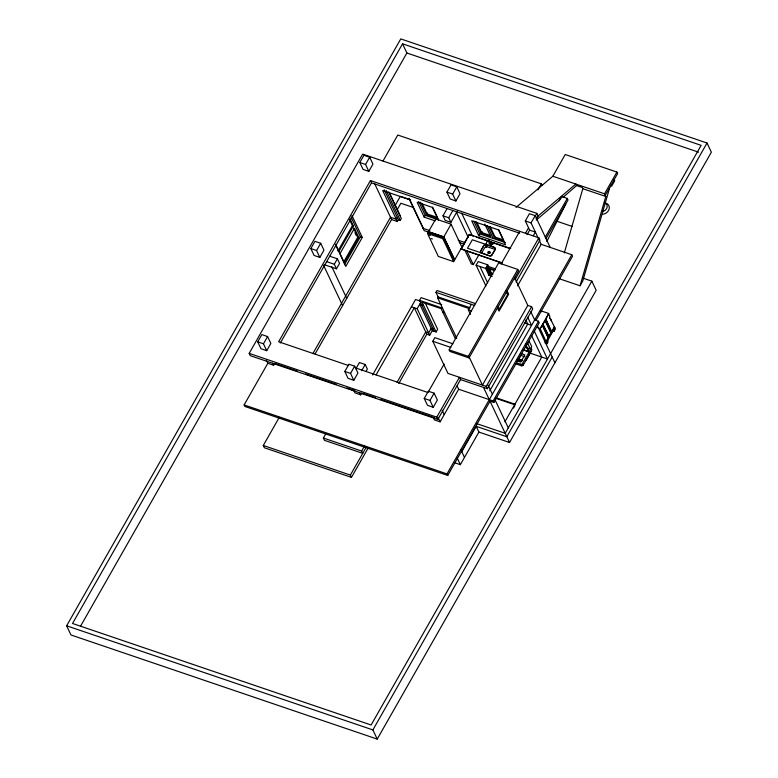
<?xml version="1.0" encoding="UTF-8"?>
<svg xmlns="http://www.w3.org/2000/svg" width="778" height="778" viewBox="0 0 778 778"><rect width="100%" height="100%" fill="white"/><g stroke="black" fill="none" stroke-linecap="round" stroke-linejoin="round"><path stroke-width="1.17" d="M492.746 244.185C492.639 243.32 492.844 245.235 492.542 243.874M564.313 252.879L582.819 188.675L582.275 187.527L576.537 185.572L575.817 184.046L538.075 216.021L536.431 218.919M559.382 278.767L580.057 285.789L605.79 196.484L604.525 193.81L552.847 176.236L516.028 207.434M609.767 187.401L582.8 280.965L580.057 285.789M489.284 242.911L489.352 243.64L489.372 242.755M495.168 248.308A2.237 1.848 -25.3 0 0 494.215 247.53L486.376 244.545A2.237 1.848 -25.3 0 0 483.974 245.06L480.434 251.284A2.237 1.848 -25.3 0 0 481.329 252.899L489.226 255.602A2.237 1.848 -25.3 0 0 492.173 254.445L494.915 249.612A2.237 1.848 -25.3 0 0 494.04 247.151L472.343 239.78L467.529 248.231L481.329 252.899M546.817 241.472L565.82 204.021M66.636 625.794L400.777 38.9L707.027 143.026L711.364 152.206L377.223 739.1L70.973 634.974L66.636 625.794L372.886 729.92L377.223 739.1M402.547 43.821L72.529 623.47L371.116 724.999L701.134 145.35L402.547 43.821L406.884 53.001L698.586 152.187M80.474 626.319L406.884 53.001M437.849 419.449L436.769 417.154L459.458 377.301L460.537 379.596L437.849 419.449L250.273 355.672L249.184 353.377L362.636 154.122L536.81 213.347L538.075 216.021M257.713 341.843L261.836 334.598L267.583 336.553L270.841 343.438L266.708 350.684L260.97 348.729L257.713 341.843L263.46 343.798L266.708 350.684M310.83 248.561L314.954 241.316L320.692 243.271L323.949 250.156L319.826 257.401L314.079 255.447L310.83 248.561L316.568 250.516L319.826 257.401M359.815 162.524L363.939 155.269L369.686 157.224L372.934 164.109L368.811 171.355L363.073 169.4L359.815 162.524L365.553 164.469L368.811 171.355M263.46 343.798L267.583 336.553M316.568 250.516L320.692 243.271M365.553 164.469L369.686 157.224M516.067 282.064L539.951 240.12L538.862 237.825L370.425 180.554L278.641 341.766L348.7 365.592M530.81 311.784L534.671 319.943L538.502 321.246L539.222 322.773L493.845 402.479L490.014 401.176L447.729 475.446L244.846 406.456L244.117 404.93L267.836 363.268L266.397 360.204M382.961 161.075L397.782 135.032L541.342 183.841L542.062 185.368M280.323 343.02L371.514 182.849L370.425 180.554M349.526 219.513L352.415 225.63L337.983 250.993L338.936 251.313L353.377 225.96L350.003 218.822M267.836 363.268L273.584 365.222L274.615 363.404M337.399 258.811L339.568 263.402L336.475 268.838L334.307 264.248L337.399 258.811L329.746 256.215M353.504 227.925L357.841 237.105L343.409 262.468L344.362 262.789L358.804 237.436L354.457 228.255L340.025 253.609L344.362 262.789M344.459 264.714L360.37 236.765L351.072 217.101M351.957 215.564L362.285 237.416L345.782 266.397L335.454 244.545M395.117 205.518L400.339 196.348L410.609 199.839M312.844 353.659L390.507 217.257L396.245 219.211L397.286 217.393M315.129 353.864L391.597 219.552L374.626 183.657M397.432 209.282L400.874 203.252L413.507 207.541M368.111 448.138L351.462 477.381L264.374 447.768L263.285 445.473L279.292 417.348M391.597 219.552L397.334 221.506L398.365 219.688L384.225 189.774M398.365 219.688L400.281 220.339L401.312 218.53L388.718 191.894M435.135 220.874L424.195 217.15L425.226 215.341L418.681 201.492M438.082 218.754L426.597 214.845L427.628 213.036M344.81 371.456L348.933 364.211L354.671 366.166L357.929 373.051L353.805 380.296L348.058 378.341L344.81 371.456L350.547 373.411L353.805 380.296M446.903 192.127L451.026 184.882L456.774 186.837L460.022 193.722L455.898 200.967L450.161 199.012L446.903 192.127L452.65 194.082L455.898 200.967M427.492 233.478L428.182 232.262L443.489 237.475L454.342 260.426L453.652 261.632L438.335 256.429L427.492 233.478L442.808 238.681L453.652 261.632M435.738 218.988L428.522 231.659L443.839 236.872L454.683 259.823L461.899 247.141L451.055 224.19L425.226 215.341M428.59 232.564L428.931 231.961L443.606 236.95L454.683 259.823M350.547 373.411L354.671 366.166M452.65 194.082L456.774 186.837M355.925 368.733L359.455 362.529L365.203 364.474L367.372 369.064L366.244 371.048M457.386 210.955L450.909 222.343L445.162 220.388L442.993 215.798L447.117 208.553M323.385 438.033L361.663 451.055L362.752 453.35L324.475 440.329L323.385 438.033L325.739 433.9M361.663 370.688L365.203 364.474M450.909 222.343L448.731 217.752L452.864 210.507M443.606 236.95L443.266 237.553L428.182 232.262M442.808 238.681L443.489 237.475M443.839 236.872L451.055 224.19M353.484 389.817L354.933 392.88L360.671 394.835L361.702 393.016M372.604 374.967L415.559 299.52L420.149 301.076M376.066 374.899L414.304 307.738L426.821 334.229L429.699 335.201L432.276 330.679L419.75 304.188L423.582 305.491M434.192 331.331L419.546 300.347L421.093 297.624L441.758 304.655M429.699 335.201L417.173 308.72L420.781 302.379M454.342 260.426L454.362 259.716M470.126 307.796L438.14 296.924L435.972 292.334L437.003 290.515L475.543 303.624M501.431 262.954L461.053 248.911L469.299 234.421L510.708 248.493M461.228 249.291L469.299 234.421M456.793 338.372L437.625 297.828L438.14 296.924M478.742 235.705L471.692 220.787L498.494 229.899L505.544 244.817L478.742 235.705L479.773 233.886L473.734 221.108M484.752 224.025L490.714 236.648L481.144 233.39L482.175 231.581M397.062 382.299L425.741 331.934L428.61 332.906L431.187 328.384L433.103 329.036M398.744 383.544L426.821 334.229M361.663 451.055L364.61 445.882M351.462 477.381L350.372 475.086L366.331 447.058M495.119 249.446L487.466 246.84A2.237 1.848 -25.3 0 0 484.519 248.007L481.767 252.831A2.237 1.848 -25.3 0 0 481.572 253.327A2.237 1.848 -25.3 0 1 480.862 250.924L483.615 246.091A2.237 1.848 -25.3 0 1 486.561 244.934M465.059 250.594L471.39 263.975L473.306 264.627L479.199 254.28M432.276 330.679L436.098 331.973L437.644 329.259L425.06 302.623M514.637 277.561L527.805 305.414L531.627 306.717L532.716 309.012L487.339 388.708L486.25 386.413L447.972 373.401L432.782 341.27L434.844 337.642L452.893 343.779M485.91 285.954L476.097 265.191L478.159 261.564L487.728 264.821L488.662 266.786M504.115 241.199L494.545 237.951L495.061 237.047L490.091 226.524M495.216 249.757A2.237 1.848 -25.3 0 1 495.1 249.991L492.173 254.445M492.202 276.443L488.924 275.324L485.666 268.439L487.728 264.821M492.649 274.517L490.529 273.788L487.991 268.439L488.341 267.827L490.869 273.185L492.999 273.905M470.457 314.4L468.288 309.809L471.38 304.373M488.924 275.324L489.605 274.119L486.357 267.233L494.866 270.131M537.88 189.91L541.342 183.841M490.529 273.788L491.21 272.582L489.187 268.303M449.139 349.867L498.64 262.925L517.778 269.431L518.508 270.958L468.998 357.909L449.859 351.403L449.139 349.867L468.278 356.373L468.998 357.909M424.234 398.462L428.367 391.217L434.105 393.172L437.362 400.057L433.239 407.302L427.492 405.348L424.234 398.462L429.981 400.417L433.239 407.302M533.329 235.705L535.39 232.087L529.643 230.132L525.306 220.952L529.429 213.707L535.176 215.662L550.143 247.336M444.141 364.085L427.939 392.53L355.585 367.936M501.129 263.985L519.723 231.319M552.847 176.236L565.217 154.501L616.896 172.074L617.625 173.601L605.245 195.336M429.981 400.417L434.105 393.172M535.993 320.419L572.52 256.263L571.801 254.737L541.177 244.321L531.053 222.907L535.176 215.662M525.471 233.274L528.563 227.837M535.04 216.449L536.81 213.347M527.066 234.655L529.643 230.132M536.227 218.569L537.899 215.642M468.278 356.373L517.778 269.431M536.246 220.077L559.197 200.627L561.56 196.484L567.298 198.439L568.028 199.965L546.02 238.603M514.978 279.769L538.862 237.825M433.395 417.844L434.367 419.887L440.105 421.841L458.67 389.233L457.124 385.956M517.506 285.886L541.177 244.321M545.3 237.076L567.298 198.439M576.537 185.572L563.204 197.233M527.805 305.414L482.428 385.11L468.755 356.198M486.25 386.413L531.627 306.717M489.751 390.828L527.747 324.076L525.821 320.001M604.525 193.81L616.896 172.074M447.729 475.446L447.01 473.919L571.801 254.737M461.772 451.697L476.204 426.334L506.828 436.75L552.205 357.044M493.845 402.479L493.126 400.952L538.502 321.246M528.32 352.074L528.32 351.384L528.962 352.288L526.064 345.481A2.986 1.099 29.7 0 0 525.782 345.062M454.615 462.725L460.352 464.68L478.917 432.072L476.204 426.334M554.539 327.081L551.787 331.914L545.845 319.34L548.616 313.797L549.861 316.422L549.511 317.025L554.899 327.839L546.642 342.339L546.282 341.571L548.344 337.944L542.402 325.369L540.136 328.569L548.733 313.466L540.759 310.762M543.093 324.163L545.154 320.546L551.096 333.12L549.035 336.738L542.772 324.056L549.035 336.738M530.333 349.03L531.705 346.609L529.176 341.26L527.805 343.672L530.333 349.03L525.811 347.484M516.631 362.869L520.638 364.23A1.498 1.235 -25.3 0 0 522.602 363.462L531.199 348.369L531.919 349.896L523.322 364.989A1.498 1.235 -25.3 0 1 521.367 365.767L515.347 363.715M525.938 360.593L531.092 351.539M546.282 341.571L548.033 337.837M548.714 336.631L550.775 333.013M551.787 331.914L554.218 326.974M547.362 340.414L546.331 342.223L547.051 343.759L548.082 341.941L547.683 340.521M552.361 330.426L554.267 331.078L555.298 329.269L554.899 327.839M504.912 421.783L541.751 357.092L531.617 335.668M513.529 408.051L514.705 405.98M582.761 278.067L591.834 281.15L505.204 433.307L476.846 423.67M478.917 432.072L509.541 442.488L596.172 290.33L591.834 281.15M372.886 729.92L707.027 143.026M559.197 200.627L561.191 197.991M516.874 360.593L518.313 358.755L522.398 360.146M432.403 239.011L431.168 238.583M489.537 243.057L489.158 242.464M490.792 243.592C492.182 242.123 488.915 245.313 489.352 240.703A3.365 1.449 -71.2 0 0 486.989 241.705A3.365 1.449 -71.2 0 0 486.26 246.14C487.738 247.423 485.054 247.355 486.532 246.714M429.495 234.839C430.876 235.656 429.193 234.975 430.137 235.053M526.414 343.565L527.552 344.314L526.725 344.226M526.375 343.876L527.377 344.615L526.249 344.304M582.819 188.675L605.79 196.484M557.126 221.312L572.054 226.388M525.306 220.952L531.053 222.907M371.514 182.849L519.675 233.225M442.993 215.798L448.731 217.752M437.45 217.451L427.112 213.94L422.143 203.418M490.169 235.384L481.66 232.486L476.69 221.973M495.061 237.047L503.57 239.935M479.773 233.886L505.457 242.619M469.484 234.8L471.4 235.452M473.316 236.104L472.353 235.773L461.655 213.153M476.369 237.144L509.678 248.464M423.047 228.324L429.855 230.638M458.232 240.285L465.04 242.6M428.668 232.155L424.127 230.619L409.491 199.635L382.688 190.522L397.334 221.506M459.321 242.58L463.863 244.127M488.312 255.612L481.563 253.006M461.053 248.911L502.394 262.964M487.047 266.027L495.547 268.925M487.991 268.439L494.37 270.608M476.097 265.191L485.666 268.439M352.415 225.63L353.377 225.96M489.605 274.119L491.793 274.867M360.37 236.765L362.285 237.416M357.841 237.105L358.804 237.436M545.845 319.34L551.466 331.798M553.868 329.658L554.267 331.078M435.972 292.334L474.668 305.482M524.401 322.938L531.578 325.379L527.717 317.22M537.861 327.791L540.136 328.569M540.34 328.997L545.971 341.464M437.625 297.828L469.611 308.701M326.653 261.641L334.307 264.248M468.288 309.809L471.575 310.918M324.193 264.666L336.475 268.838M544.415 341.581L546.642 342.339M419.546 300.347L442.507 308.156M545.135 343.108L547.051 343.759M442.721 311.997L444.637 312.649M411.436 306.765L417.173 308.72M523.127 349.623L527.28 351.034M522.962 349.925L529.137 351.987L526.064 345.481M529.303 352.862L547.488 359.037L534.33 331.195M522.67 360.72L518.586 359.329L520.822 355.4L524.907 356.801M455.247 338.488L441.136 308.652L421.997 302.146L436.098 331.973M517.049 359.971L521.639 361.537M516.631 360.71L520.715 362.101L524.839 354.846L520.764 353.455M432.782 341.27L450.793 347.396M460.537 379.596L487.339 388.708M495.703 397.646L514.929 404.181L515.299 404.949L496.063 398.414M458.67 389.233L493.126 400.952M249.184 353.377L436.769 417.154M275.762 363.803L297.527 371.203M305.55 373.926L336.485 384.449M346.794 387.95L354.817 390.682M362.84 393.405L375.307 397.646M380.977 399.571L434.26 417.689M244.117 404.93L447.01 473.919M263.285 445.473L350.372 475.086M489.391 252.14C490.772 253.91 487.223 253.181 488.672 252.276C487.796 254.805 490.694 251.664 489.673 252.704A8.597 3.705 -71.2 0 0 490.033 253.142M541.031 311.074L541.507 311.579M491.19 243.067L491.229 243.135A1.118 0.924 -25.3 0 1 491.745 243.125M614.182 179.64L614.727 180.788L611.634 186.224L611.09 185.076M561.56 196.484L561.862 197.116M545.154 320.546L551.096 333.12M498.649 229.636L503.619 240.149M542.402 325.369L548.344 337.944M537.423 325.758L554.918 362.781M489.08 226.379L494.545 237.951M487.135 225.659L493.174 238.447M475.679 221.827L481.144 233.39M506.741 290.136L508.666 294.21L499.038 311.122L497.599 308.059M489.226 255.602L489.401 255.991A2.237 1.848 -25.3 0 0 491.326 255.797M505.885 290.982L507.616 294.658L499.369 309.148L498.066 306.396M456.482 212.404L468.268 237.329M479.929 266.494L487.67 282.881M522.602 363.462L523.322 364.989M520.638 364.23L521.367 365.767M466.975 251.245L473.306 264.627M432.607 207.181L437.586 217.694M438.5 220.232L432.451 207.444L417.144 202.231L424.195 217.15M443.168 237.368L454.021 260.319M420.626 202.222L426.597 214.845M409.15 198.322L423.251 228.149M488.049 385.032L492.386 394.213M495.139 400.028L508.297 427.871M483.508 387.405L509.541 442.488M389.321 192.565L400.427 216.07M386.18 190.513L400.281 220.339M442.167 410.22L444.228 414.596M460.955 449.976L464.485 457.435M354.953 232.7L356.402 235.763M438.179 417.757L440.105 421.841M457.269 458.154L460.352 464.68M335.561 244.175L338.936 251.313M331.817 266.796L346.735 298.344M323.59 265.366L342.602 305.589M359.708 392.793L360.671 394.835M272.621 363.18L273.584 365.222M525.617 345.364A2.986 1.099 29.7 0 1 525.889 345.782M492.153 243.407A1.118 0.924 -25.3 0 1 491.9 244.71A1.118 0.924 -25.3 0 1 490.441 244.788A1.118 0.924 -25.3 0 1 490.441 243.504M492.017 255.272A2.237 1.848 -25.3 0 1 491.579 255.641M605.897 203.136A6.72 5.543 -25.3 0 1 609.145 209.049A6.72 5.543 -25.3 0 1 602.989 214.251M604.516 202.893A5.232 4.308 -25.3 0 1 607.054 207.493A5.232 4.308 -25.3 0 1 602.26 211.538M549.764 318.183A7.469 2.742 29.7 0 1 551.33 321.168M541.196 311.015A1.498 0.545 29.7 0 1 541.828 311.686M488.672 253.336A1.118 0.924 -25.3 0 0 489.916 251.936A1.118 0.924 -25.3 0 0 488.078 251.848A1.118 0.924 -25.3 0 0 488.672 253.336M490.646 244.234A1.118 0.924 -25.3 0 0 491.91 242.853A1.118 0.924 -25.3 0 0 490.072 242.736A1.118 0.924 -25.3 0 0 490.646 244.234"/></g></svg>
